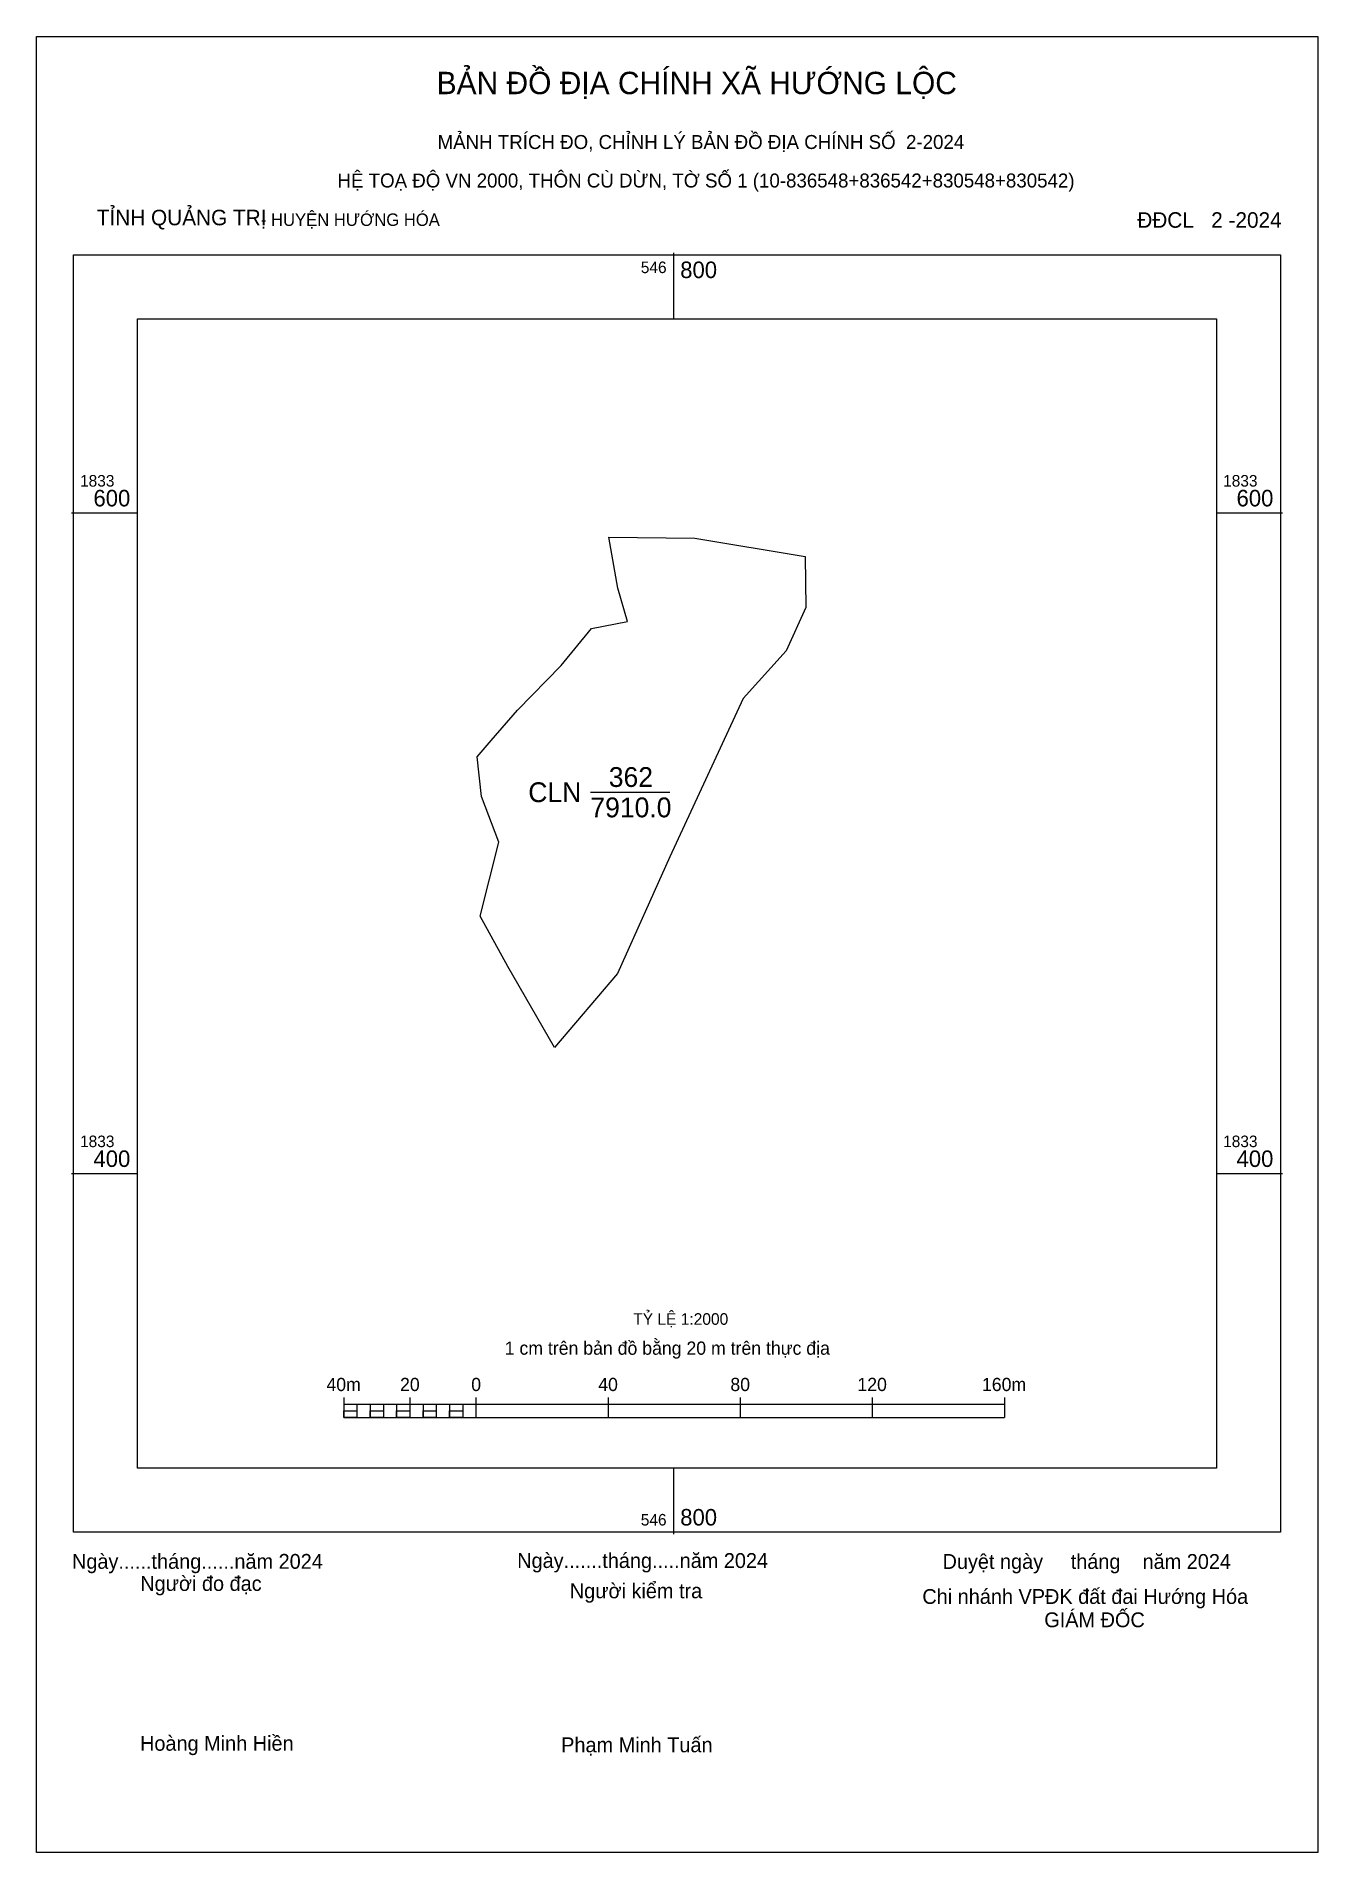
# Model space of a CAD drawing. Extents: x 546607 to 546995, y 1833194 to 1833744.
import ezdxf

# ---------------------------------------------------------------- set-up
doc = ezdxf.new("R2010")
doc.units = 0
for name, color, linetype in [('Level 1', 7, 'Continuous'), ('Level 10', 7, 'Continuous'), ('Level 13', 7, 'Continuous'), ('Level 6', 7, 'Continuous'), ('Level 62', 7, 'Continuous'), ('Level 63', 7, 'Continuous')]:
    doc.layers.add(name, color=color, linetype=linetype)

msp = doc.modelspace()

# ---------------------------------------------------------------- linework, layer by layer
at = {"layer": 'Level 1'}
msp.add_line((546774.8, 1833515.46), (546798.88, 1833515.46), dxfattribs=at)
msp.add_lwpolyline([(546607.09, 1833744.32), (546994.97, 1833744.32), (546994.97, 1833194.39), (546607.09, 1833194.39)], close=True, dxfattribs=at)
at = {"layer": 'Level 10'}
msp.add_lwpolyline([(546780.4, 1833592.72), (546806.47, 1833592.38), (546839.79, 1833586.84), (546840, 1833571.34), (546834.11, 1833558.25), (546821.03, 1833543.85), (546798.88, 1833495.9), (546782.98, 1833460.53), (546763.96, 1833438.19), (546749.83, 1833462.72), (546741.49, 1833477.98), (546747.09, 1833500.37), (546741.84, 1833514.14), (546740.51, 1833526.16), (546744.81, 1833531.08), (546752.71, 1833540.29), (546765.95, 1833553.79), (546775.14, 1833565.05), (546786, 1833567.15), (546783.08, 1833577.25)], close=True, dxfattribs=at)
at = {"layer": 'Level 62'}
msp.add_lwpolyline([(546637.7, 1833658.76), (546964.35, 1833658.76), (546964.35, 1833310.82), (546637.7, 1833310.82)], close=True, dxfattribs=at)
at = {"layer": 'Level 63'}
for p, q in [((546800, 1833678.76), (546800, 1833658.76)), ((546617.7, 1833600), (546637.7, 1833600)), ((546964.35, 1833600), (546984.35, 1833600)), ((546617.7, 1833400), (546637.7, 1833400)), ((546964.35, 1833400), (546984.35, 1833400)), ((546700.16, 1833332.15), (546700.16, 1833326.15)), ((546700.16, 1833330.15), (546900.16, 1833330.15)), ((546704.16, 1833330.15), (546704.16, 1833326.15)), ((546708.16, 1833330.15), (546708.16, 1833326.15)), ((546712.16, 1833330.15), (546712.16, 1833326.15)), ((546716.16, 1833330.15), (546716.16, 1833326.15)), ((546720.16, 1833332.15), (546720.16, 1833326.15)), ((546720.16, 1833330.15), (546720.16, 1833326.15)), ((546724.16, 1833330.15), (546724.16, 1833326.15)), ((546728.16, 1833330.15), (546728.16, 1833326.15)), ((546732.16, 1833330.15), (546732.16, 1833326.15)), ((546736.16, 1833330.15), (546736.16, 1833326.15)), ((546740.16, 1833332.15), (546740.16, 1833326.15)), ((546740.16, 1833330.15), (546740.16, 1833326.15)), ((546780.16, 1833332.15), (546780.16, 1833326.15)), ((546820.16, 1833332.15), (546820.16, 1833326.15)), ((546860.16, 1833332.15), (546860.16, 1833326.15)), ((546900.16, 1833332.15), (546900.16, 1833326.15)), ((546700.16, 1833326.15), (546900.16, 1833326.15)), ((546800, 1833310.82), (546800, 1833290.82))]:
    msp.add_line(p, q, dxfattribs=at)
for points in [[(546618.32, 1833678.13), (546983.73, 1833678.13), (546983.73, 1833291.44), (546618.32, 1833291.44)], [(546700.16, 1833328.15), (546704.16, 1833328.15), (546704.16, 1833326.15), (546700.16, 1833326.15)], [(546700.16, 1833328.15), (546704.16, 1833328.15), (546704.16, 1833326.15), (546700.16, 1833326.15)], [(546708.16, 1833328.15), (546712.16, 1833328.15), (546712.16, 1833326.15), (546708.16, 1833326.15)], [(546716.16, 1833328.15), (546720.16, 1833328.15), (546720.16, 1833326.15), (546716.16, 1833326.15)], [(546724.16, 1833328.15), (546728.16, 1833328.15), (546728.16, 1833326.15), (546724.16, 1833326.15)], [(546732.16, 1833328.15), (546736.16, 1833328.15), (546736.16, 1833326.15), (546732.16, 1833326.15)]]:
    msp.add_lwpolyline(points, close=True, dxfattribs=at)

# ---------------------------------------------------------------- texts
at = {"layer": 'Level 1'}
for s, height, p in [('BẢN ĐỒ ĐỊA CHÍNH XÃ HƯỚNG LỘC', 6.776, (546728.27, 1833726.81)), (' MẢNH TRÍCH ĐO, CHỈNH LÝ BẢN ĐỒ ĐỊA CHÍNH SỐ  2-2024', 4.232, (546726.98, 1833710.21)), ('TỈNH QUẢNG TRỊ', 4.704, (546625.39, 1833687.11)), (' - HUYỆN HƯỚNG HÓA', 3.762, (546673.67, 1833686.92)), (' ĐĐCL   2 -2024', 4.704, (546938.62, 1833686.36)), ('Ngày......tháng......năm 2024', 4.5, (546617.88, 1833280.33)), ('Ngày.......tháng.....năm 2024', 4.5, (546752.66, 1833280.58)), ('  Duyệt ngày     tháng    năm 2024', 4.5, (546878.07, 1833280.3)), ('Người đo đạc', 4.5, (546638.55, 1833273.64)), ('Người kiểm tra', 4.5, (546768.58, 1833271.41)), ('Chi nhánh VPĐK đất đai Hướng Hóa', 4.5, (546875.3, 1833269.7)), ('GIÁM ĐỐC', 4.5, (546912.21, 1833262.64)), ('Hoàng Minh Hiền', 4.5, (546638.48, 1833225.25)), ('Phạm Minh Tuấn', 4.5, (546765.97, 1833224.78))]:
    msp.add_text(s, height=height, dxfattribs=at).set_placement(p)
at = {"layer": 'Level 13'}
for s, p in [('362', (546780.38, 1833517.06)), ('CLN', (546756.01, 1833512.46)), ('7910.0', (546774.81, 1833507.86))]:
    msp.add_text(s, height=6, dxfattribs=at).set_placement(p)
at = {"layer": 'Level 6'}
for s, height, p in [(' HỆ TOẠ ĐỘ VN 2000, THÔN CÙ DỪN, TỜ SỐ 1 (10-836548+836542+830548+830542)', 4.232, (546696.68, 1833698.55)), ('TỶ LỆ 1:2000', 3.5158, (546787.79, 1833354.21))]:
    msp.add_text(s, height=height, dxfattribs=at).set_placement(p)
at = {"layer": 'Level 63'}
for s, height, p in [('546', 3.5, (546790.07, 1833672.63)), ('800', 5, (546802, 1833671.13)), ('1833', 3.5, (546620.32, 1833608)), ('1833', 3.5, (546966.35, 1833608)), ('600', 5, (546624.38, 1833602)), ('600', 5, (546970.41, 1833602)), ('1833', 3.5, (546620.32, 1833408)), ('1833', 3.5, (546966.35, 1833408)), ('400', 5, (546624.38, 1833402)), ('400', 5, (546970.41, 1833402)), ('1 cm trên bản đồ bằng 20 m trên thực địa', 4, (546748.88, 1833345.15)), ('40m', 4, (546694.91, 1833334.15)), ('20', 4, (546717.19, 1833334.15)), ('0', 4, (546738.74, 1833334.15)), ('40', 4, (546777.19, 1833334.15)), ('80', 4, (546817.19, 1833334.15)), ('120', 4, (546855.64, 1833334.15)), ('160m', 4, (546893.35, 1833334.15)), ('546', 3.5, (546790.07, 1833293.44)), ('800', 5, (546802, 1833293.44))]:
    msp.add_text(s, height=height, dxfattribs=at).set_placement(p)

doc.saveas('drawing.dxf')
